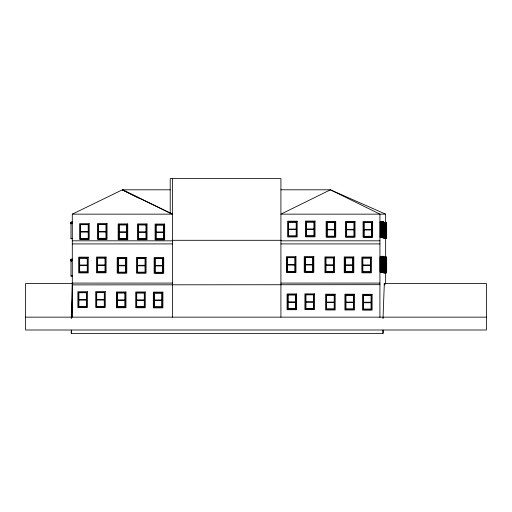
<?xml version="1.0" encoding="UTF-8"?>
<svg xmlns="http://www.w3.org/2000/svg" width="512" height="512" viewBox="0 0 512 512"><rect width="100%" height="100%" fill="white"/><g stroke="black" fill="none" stroke-linecap="round" stroke-linejoin="round"><path stroke-width="0.77" d="M72.294 283.482L71.283 318.694M383.136 330.246L383.014 333.376L71.283 333.376L71.379 330.246M71.776 316.934L72.294 299.712M72.8 283.482L25.6 283.482L25.6 329.997L486.4 329.997L486.4 283.482L384.314 283.482L383.014 318.694M72.294 317.114L72.294 214.15L122.406 189.805L170.125 189.805M280.902 189.805L330.419 189.805L385.638 214.15L385.638 222.099M72.294 214.15L172.525 214.15L122.406 189.805L138.579 198.042M385.638 214.15L280.915 214.15L330.419 189.805L379.923 214.15L379.923 317.402M381.536 221.562L383.136 221.562L383.136 237.325L380.896 237.37M382.221 221.856L383.821 221.856L383.821 237.619L382.221 237.619M72.294 222.093L70.989 222.093L70.989 238.726L72.294 238.726M70.989 222.144L72.294 222.189M382.336 222.33L383.11 222.33M385.037 222.33L386.637 222.33L386.637 238.093L385.037 238.093M70.989 222.387L72.294 222.387M380.211 222.426L380.742 222.426M380.992 222.426L382.47 222.374M383.686 222.426L385.997 222.374L385.997 238.138L383.686 238.189M383.027 222.624L383.795 222.624M380.218 222.656L380.858 222.656M70.989 222.861L72.294 222.861L70.989 222.957M383.475 223.021L384.493 223.021L384.25 237.613M70.989 223.155L71.757 223.155M384.954 223.142L385.978 223.142L385.728 237.728M386.368 223.098L386.368 237.683M70.989 223.558L71.757 223.558M70.989 223.629L71.757 223.68M70.989 223.725L71.757 223.725M306.458 228.96L314.022 228.96M288.614 229.062L296.186 229.062M327.155 229.306L334.726 229.306M346.458 229.312L354.029 229.312M364.077 229.44L371.648 229.44M306.458 229.498L314.022 229.498M288.614 229.6L296.186 229.6M327.155 229.843L334.726 229.843M346.458 229.85L354.029 229.85M364.077 229.978L371.648 229.978M98.477 231.456L106.048 231.456M80.634 231.558L88.205 231.558M119.174 231.802L126.746 231.802M138.477 231.808L146.048 231.808M98.477 231.994L106.048 231.994M156.096 231.936L163.667 231.936M80.634 232.096L88.205 232.096M119.174 232.339L126.746 232.339M138.477 232.346L146.048 232.346M156.096 232.467L163.667 232.467M306.221 236.077L314.259 236.077M288.384 236.179L296.416 236.179M326.918 236.422L334.957 236.422M346.227 236.429L354.259 236.429M380.218 236.416L380.858 236.416M363.846 236.55L371.878 236.55M380.742 236.653L380.211 236.653L381.76 237.011M383.795 237.21L383.552 222.624M382.918 238.016L384.518 238.016L384.518 222.253L384.224 238.016M70.989 238.63L72.294 238.63M98.24 238.573L106.278 238.573M80.403 238.675L88.435 238.675M118.944 238.918L126.976 238.918M138.246 238.925L146.278 238.925M155.866 239.046L163.898 239.046M172.525 240.301L280.915 240.301M72.294 240.826L172.525 240.826M280.915 240.826L379.923 240.826M72.294 243.91L172.525 243.91M280.915 243.91L379.923 243.91M380.909 256.333L383.149 256.288L383.149 272.051L381.549 272.051M382.234 256.576L383.84 256.576L383.84 272.339L382.234 272.339M382.24 257.101L383.13 257.056M384.416 257.101L386.656 257.056L386.656 272.819L384.416 272.864M380.224 257.152L380.762 257.152M381.011 257.152L381.779 257.152M383.706 257.152L385.306 257.152L385.306 272.915L383.706 272.915M380.877 257.382L380.23 257.382L380.23 271.142L380.877 271.142M383.04 257.344L383.814 257.344M383.494 257.747L384.512 257.747M384.512 257.92L385.99 257.869M72.294 259.194L70.989 259.194L70.989 276L72.294 276M70.989 259.29L72.294 259.238M70.989 259.488L72.294 259.488M70.989 259.962L72.294 259.891M70.989 260.058L71.757 260.058M70.989 260.186L72.294 260.141M70.989 260.237L72.294 260.237M70.989 260.659L71.757 260.659M70.989 260.909L71.757 260.909M70.989 260.954L71.757 260.954M305.235 264.461L312.806 264.461M287.392 264.57L294.963 264.57M325.933 264.806L333.504 264.806M345.235 264.819L352.806 264.819M97.517 264.928L105.082 264.928M362.854 264.941L370.426 264.941M79.674 265.03L87.245 265.03M287.392 265.101L294.963 265.101M305.235 264.998L312.806 264.998M118.214 265.274L125.786 265.274M137.517 265.28L145.088 265.28M155.136 265.402L162.707 265.402M325.933 265.344L333.504 265.344M345.235 265.357L352.806 265.357M97.517 265.466L105.082 265.466M362.854 265.478L370.426 265.478M79.674 265.568L87.245 265.568M118.214 265.811L125.786 265.811M137.517 265.818L145.088 265.818M155.136 265.939L162.707 265.939M380.762 271.379L380.224 271.379L381.779 271.738M304.998 271.578L313.037 271.578M287.162 271.68L295.2 271.68M325.702 271.923L333.734 271.923M345.005 271.93L353.037 271.93M383.814 271.936L382.259 271.578M79.443 272.141L87.475 272.141M97.28 272.038L105.318 272.038M362.624 272.051L370.662 272.051M117.978 272.384L126.016 272.384M137.28 272.39L145.318 272.39M154.906 272.518L162.938 272.518M385.286 272.506L385.037 257.92M382.931 272.742L384.538 272.742L384.538 256.979L384.243 272.742M70.989 275.949L72.294 275.904M72.294 283.085L172.525 283.085M280.915 283.085L379.923 283.085M379.923 284.666L72.294 284.883M96.704 299.507L104.275 299.507M78.861 299.61L86.432 299.61M117.402 299.853L124.973 299.853M136.704 299.859L144.275 299.859M154.323 299.981L161.894 299.981M96.704 300.045L104.275 300.045M78.861 300.147L86.432 300.147M117.402 300.39L124.973 300.39M136.704 300.397L144.275 300.397M154.323 300.518L161.894 300.518M305.914 301.734L313.485 301.734M288.07 301.837L295.642 301.837M326.611 302.08L334.182 302.08M345.914 302.086L353.485 302.086M363.533 302.208L371.104 302.208M305.914 302.272L313.485 302.272M288.07 302.374L295.642 302.374M326.611 302.618L334.182 302.618M345.914 302.624L353.485 302.624M363.533 302.746L371.104 302.746M96.467 306.624L104.506 306.624M78.63 306.726L86.662 306.726M117.171 306.97L125.203 306.97M136.474 306.976L144.506 306.976M154.093 307.098L162.125 307.098M305.677 308.845L313.715 308.845M287.84 308.947L295.872 308.947M326.381 309.19L334.413 309.19M345.683 309.197L353.715 309.197M363.302 309.325L371.334 309.325M25.6 317.146L486.4 317.146M122.406 189.805L172.179 214.15M386.342 222.33L386.342 238.093M386.362 257.056L386.362 272.819M386.016 257.101L386.016 272.864M385.702 222.374L385.702 238.138M385.722 257.101L385.722 272.864M385.638 237.984L385.638 257.056M385.638 272.941L385.638 284.064M385.293 222.426L385.293 238.189M384.998 222.426L384.998 238.189M385.011 257.152L385.011 272.915M384.314 283.482L384.314 285.024M383.546 256.576L383.546 272.339M383.526 221.856L383.526 237.619M383.014 330.285L383.014 333.376M382.842 221.562L382.842 237.325M382.861 256.288L382.861 272.051M382.496 237.37L382.496 221.606L380.186 221.658L380.186 237.421L381.786 237.421L381.786 221.658M382.509 256.333L382.509 272.096M382.202 221.606L382.202 237.37M382.221 256.333L382.221 272.096M381.517 222.426L381.517 237.011M381.51 256.384L381.51 272.147M381.491 221.658L381.491 237.421M380.621 222.656L380.621 229.536M380.621 230.074L380.621 236.416M380.64 257.382L380.64 264.262M380.64 264.8L380.64 271.142M380.48 221.658L380.48 237.421M380.499 256.384L380.499 272.147M280.915 317.146L280.915 178.624L170.208 178.624L170.208 213.363M172.525 178.624L172.525 317.146M71.283 330.285L71.283 333.376M315.027 221.082L305.453 221.082L305.453 236.845L315.027 236.845L315.027 221.082M297.184 221.184L287.616 221.184L287.616 236.947L297.184 236.947L297.184 221.184M335.725 221.427L326.15 221.427L326.15 237.19L335.725 237.19L335.725 221.427M355.027 221.434L345.459 221.434L345.459 237.197L355.027 237.197L355.027 221.434M372.646 221.555L363.078 221.555L363.078 237.318L372.646 237.318L372.646 221.555M314.259 221.85L306.221 221.85L306.221 236.435L314.259 236.435L314.259 221.85M296.416 221.952L288.384 221.952L288.384 236.538L296.416 236.538L296.416 221.952M314.022 222.08L306.458 222.08L306.458 235.84L314.022 235.84L314.022 222.08M296.186 222.182L288.614 222.182L288.614 235.942L296.186 235.942L296.186 222.182M334.957 222.195L326.918 222.195L326.918 236.781L334.957 236.781L334.957 222.195M354.259 222.202L346.227 222.202L346.227 236.787L354.259 236.787L354.259 222.202M371.878 222.323L363.846 222.323L363.846 236.909L371.878 236.909L371.878 222.323M334.726 222.426L327.155 222.426L327.155 236.186L334.726 236.186L334.726 222.426M354.029 222.432L346.458 222.432L346.458 236.198L354.029 236.198L354.029 222.432M371.648 222.56L364.077 222.56L364.077 236.32L371.648 236.32L371.648 222.56M107.046 223.578L97.472 223.578L97.472 239.341L107.046 239.341L107.046 223.578M89.203 223.68L79.635 223.68L79.635 239.443L89.203 239.443L89.203 223.68M127.744 223.923L118.176 223.923L118.176 239.686L127.744 239.686L127.744 223.923M147.046 223.93L137.478 223.93L137.478 239.693L147.046 239.693L147.046 223.93M164.666 224.051L155.098 224.051L155.098 239.814L164.666 239.814L164.666 224.051M106.278 224.339L98.24 224.339L98.24 238.931L106.278 238.931L106.278 224.339M88.435 224.448L80.403 224.448L80.403 239.034L88.435 239.034L88.435 224.448M88.205 224.678L80.634 224.678L80.634 238.438L88.205 238.438L88.205 224.678M106.048 224.576L98.477 224.576L98.477 238.336L106.048 238.336L106.048 224.576M126.976 224.691L118.944 224.691L118.944 239.277L126.976 239.277L126.976 224.691M146.278 224.698L138.246 224.698L138.246 239.283L146.278 239.283L146.278 224.698M163.898 224.819L155.866 224.819L155.866 239.405L163.898 239.405L163.898 224.819M126.746 224.922L119.174 224.922L119.174 238.682L126.746 238.682L126.746 224.922M146.048 224.928L138.477 224.928L138.477 238.688L146.048 238.688L146.048 224.928M163.667 225.05L156.096 225.05L156.096 238.816L163.667 238.816L163.667 225.05M381.805 256.384L380.205 256.384L380.205 272.147L381.805 272.147L381.805 256.384M313.805 256.582L304.237 256.582L304.237 272.346L313.805 272.346L313.805 256.582M295.968 256.685L286.394 256.685L286.394 272.448L295.968 272.448L295.968 256.685M334.502 256.928L324.934 256.928L324.934 272.691L334.502 272.691L334.502 256.928M353.805 256.934L344.237 256.934L344.237 272.698L353.805 272.698L353.805 256.934M106.086 257.043L96.512 257.043L96.512 272.806L106.086 272.806L106.086 257.043M371.43 257.056L361.856 257.056L361.856 272.819L371.43 272.819L371.43 257.056M88.243 257.146L78.675 257.146L78.675 272.909L88.243 272.909L88.243 257.146M126.784 257.389L117.21 257.389L117.21 273.152L126.784 273.152L126.784 257.389M146.086 257.395L136.512 257.395L136.512 273.158L146.086 273.158L146.086 257.395M313.037 257.35L304.998 257.35L304.998 271.936L313.037 271.936L313.037 257.35M163.706 257.517L154.138 257.517L154.138 273.286L163.706 273.286L163.706 257.517M295.2 257.453L287.162 257.453L287.162 272.038L295.2 272.038L295.2 257.453M312.806 257.581L305.235 257.581L305.235 271.347L312.806 271.347L312.806 257.581M294.963 257.683L287.392 257.683L287.392 271.45L294.963 271.45L294.963 257.683M333.734 257.696L325.702 257.696L325.702 272.282L333.734 272.282L333.734 257.696M353.037 257.702L345.005 257.702L345.005 272.294L353.037 272.294L353.037 257.702M105.318 257.811L97.28 257.811L97.28 272.397L105.318 272.397L105.318 257.811M370.662 257.824L362.624 257.824L362.624 272.416L370.662 272.416L370.662 257.824M87.475 257.914L79.443 257.914L79.443 272.499L87.475 272.499L87.475 257.914M333.504 257.926L325.933 257.926L325.933 271.693L333.504 271.693L333.504 257.926M352.806 257.939L345.235 257.939L345.235 271.699L352.806 271.699L352.806 257.939M105.082 258.042L97.517 258.042L97.517 271.808L105.082 271.808L105.082 258.042M370.426 258.061L362.854 258.061L362.854 271.821L370.426 271.821L370.426 258.061M87.245 258.15L79.674 258.15L79.674 271.91L87.245 271.91L87.245 258.15M126.016 258.157L117.978 258.157L117.978 272.742L126.016 272.742L126.016 258.157M145.318 258.163L137.28 258.163L137.28 272.755L145.318 272.755L145.318 258.163M162.938 258.285L154.906 258.285L154.906 272.877L162.938 272.877L162.938 258.285M125.786 258.394L118.214 258.394L118.214 272.154L125.786 272.154L125.786 258.394M145.088 258.4L137.517 258.4L137.517 272.16L145.088 272.16L145.088 258.4M162.707 258.522L155.136 258.522L155.136 272.282L162.707 272.282L162.707 258.522M105.274 291.622L95.699 291.622L95.699 307.386L105.274 307.386L105.274 291.622M87.43 291.725L77.862 291.725L77.862 307.494L87.43 307.494L87.43 291.725M125.971 291.968L116.403 291.968L116.403 307.738L125.971 307.738L125.971 291.968M145.274 291.981L135.706 291.981L135.706 307.744L145.274 307.744L145.274 291.981M162.893 292.102L153.325 292.102L153.325 307.866L162.893 307.866L162.893 292.102M104.506 292.39L96.467 292.39L96.467 306.982L104.506 306.982L104.506 292.39M86.662 292.493L78.63 292.493L78.63 307.085L86.662 307.085L86.662 292.493M86.432 292.73L78.861 292.73L78.861 306.49L86.432 306.49L86.432 292.73M104.275 292.627L96.704 292.627L96.704 306.387L104.275 306.387L104.275 292.627M125.203 292.736L117.171 292.736L117.171 307.328L125.203 307.328L125.203 292.736M144.506 292.749L136.474 292.749L136.474 307.334L144.506 307.334L144.506 292.749M162.125 292.87L154.093 292.87L154.093 307.456L162.125 307.456L162.125 292.87M124.973 292.973L117.402 292.973L117.402 306.733L124.973 306.733L124.973 292.973M144.275 292.979L136.704 292.979L136.704 306.739L144.275 306.739L144.275 292.979M161.894 293.101L154.323 293.101L154.323 306.861L161.894 306.861L161.894 293.101M314.483 293.85L304.909 293.85L304.909 309.613L314.483 309.613L314.483 293.85M296.64 293.952L287.072 293.952L287.072 309.715L296.64 309.715L296.64 293.952M335.181 294.195L325.613 294.195L325.613 309.958L335.181 309.958L335.181 294.195M354.483 294.202L344.915 294.202L344.915 309.965L354.483 309.965L354.483 294.202M372.102 294.323L362.534 294.323L362.534 310.093L372.102 310.093L372.102 294.323M313.715 294.618L305.677 294.618L305.677 309.203L313.715 309.203L313.715 294.618M295.872 294.72L287.84 294.72L287.84 309.306L295.872 309.306L295.872 294.72M313.485 294.848L305.914 294.848L305.914 308.614L313.485 308.614L313.485 294.848M295.642 294.957L288.07 294.957L288.07 308.717L295.642 308.717L295.642 294.957M334.413 294.963L326.381 294.963L326.381 309.549L334.413 309.549L334.413 294.963M353.715 294.97L345.683 294.97L345.683 309.562L353.715 309.562L353.715 294.97M371.334 295.091L363.302 295.091L363.302 309.683L371.334 309.683L371.334 295.091M334.182 295.2L326.611 295.2L326.611 308.96L334.182 308.96L334.182 295.2M353.485 295.206L345.914 295.206L345.914 308.966L353.485 308.966L353.485 295.206M371.104 295.328L363.533 295.328L363.533 309.088L371.104 309.088L371.104 295.328"/></g></svg>
